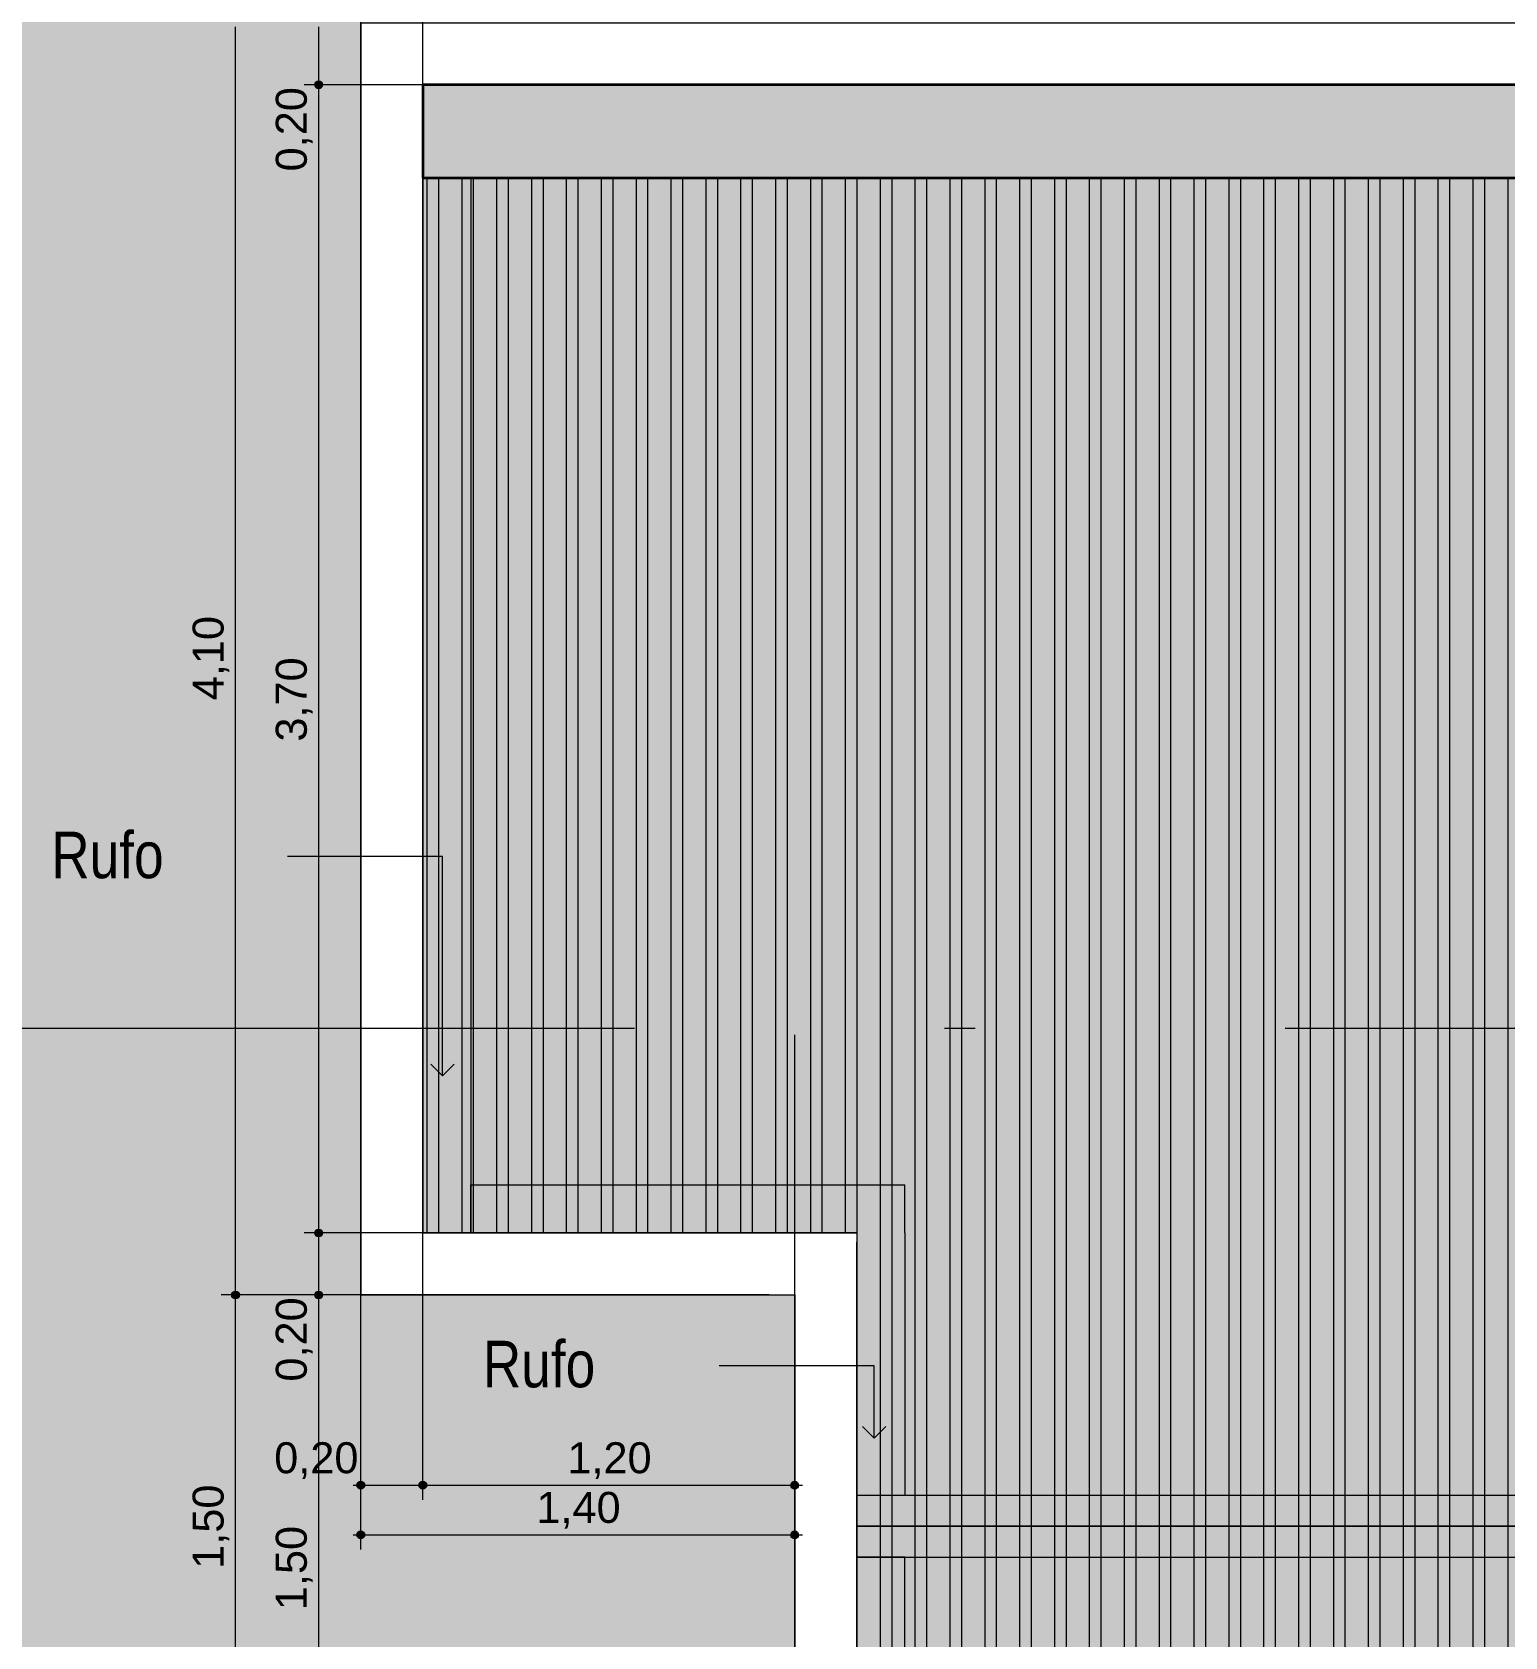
# Model space of a CAD drawing. Header units: metres. Extents: x -77 to -16.6, y -68.5 to -27.7.
# Drawn here: x -67.57 to -62.82, y -37.81 to -32.63 of the extents above; entities that cross this region are included whole.
import ezdxf

# ---------------------------------------------------------------- set-up
doc = ezdxf.new("R2010")
doc.units = ezdxf.units.M
doc.header["$MEASUREMENT"] = 0
doc.linetypes.add('Dot & Dashed', pattern=[0.012, 0.01, -0.001, 0, -0.001])
doc.linetypes.add('Wipeout_Contour', pattern=[1, 0, -1])
for name, color, linetype, lineweight in [('01_PLANTA COBERTURA_5_COBERTURA-LINHAS.EXEC_Caneta_No__241', 7, 'Continuous', 13), ('01_PLANTA COBERTURA_5_ESTRUTURA-COB.EST_Caneta_No__1', 7, 'Continuous', 35), ('01_PLANTA COBERTURA_5_ESTRUTURA-COB.EST_Caneta_No__241', 7, 'Continuous', 13), ('01_PLANTA COBERTURA_5_LAJES.EST_Caneta_No__241', 7, 'Continuous', 13), ('01_PLANTA COBERTURA_5_LAJES.EST_Caneta_No__99', 7, 'Continuous', 20), ('01_PLANTA COBERTURA_5_PAREDE CONSTRUIR_Caneta_No__241', 7, 'Continuous', 13)]:
    doc.layers.add(name, color=color, linetype=linetype, lineweight=lineweight)
for name, color, linetype, lineweight, true_color in [('01_PLANTA COBERTURA_5_COTAS IMPLANTAÇÃO.EXEC_Caneta_No__25', 7, 'Continuous', 13, 0x982312), ('01_PLANTA COBERTURA_5_ESTRUTURA-COB.EST_Caneta_No__13', 7, 'Continuous', 0, 0xaaaaaa), ('01_PLANTA COBERTURA_5_ESTRUTURA-COB.EST_Caneta_No__19', 7, 'Continuous', 0, 0xe9e9e9), ('01_PLANTA COBERTURA_5_ESTRUTURA-COB.EST_Caneta_No__9', 7, 'Continuous', 5, 0x020202), ('01_PLANTA COBERTURA_5_LAJES.EST_Caneta_No__18', 7, 'Continuous', 0, 0xdfdfdf), ('01_PLANTA COBERTURA_5_LAJES.EST_Caneta_No__19', 7, 'Continuous', 0, 0xe9e9e9)]:
    doc.layers.add(name, color=color, linetype=linetype, lineweight=lineweight, true_color=true_color)
doc.layers.add('01_PLANTA COBERTURA_5_ESTRUTURA-COB.EST', color=7, linetype='Continuous')
doc.layers.add('01_PLANTA COBERTURA_5_PAREDE CONSTRUIR', color=7, linetype='Continuous')
doc.styles.add('GENERATED_STYLE_1', font='arial.ttf')
doc.styles.add('GENERATED_STYLE_2', font='ARIALN.TTF')
pattern_1 = [(90, (0, 0), (-0.1125, 0), []), (90, (-0.0375, 2e-18), (-0.1125, 0), [])]

msp = doc.modelspace()

# ---------------------------------------------------------------- hatches: boundary and pattern name
at = {"layer": '01_PLANTA COBERTURA_5_COTAS IMPLANTAÇÃO.EXEC_Caneta_No__25', "linetype": 'Continuous', "lineweight": 13, "true_color": 0x982312}
for points in [[(-66.6623, -32.7997), (-66.6613, -32.8045), (-66.6586, -32.8085), (-66.6546, -32.8112), (-66.6498, -32.8122), (-66.645, -32.8112), (-66.641, -32.8085), (-66.6383, -32.8045), (-66.6373, -32.7997), (-66.6383, -32.7949), (-66.641, -32.7909), (-66.645, -32.7881), (-66.6498, -32.7872), (-66.6546, -32.7881), (-66.6586, -32.7909), (-66.6613, -32.7949)], [(-66.6623, -36.5038), (-66.6613, -36.5085), (-66.6586, -36.5126), (-66.6546, -36.5153), (-66.6498, -36.5163), (-66.645, -36.5153), (-66.641, -36.5126), (-66.6383, -36.5085), (-66.6373, -36.5038), (-66.6383, -36.499), (-66.641, -36.4949), (-66.645, -36.4922), (-66.6498, -36.4913), (-66.6546, -36.4922), (-66.6586, -36.4949), (-66.6613, -36.499)], [(-66.9307, -36.7038), (-66.9297, -36.7085), (-66.927, -36.7126), (-66.9229, -36.7153), (-66.9182, -36.7163), (-66.9134, -36.7153), (-66.9093, -36.7126), (-66.9066, -36.7085), (-66.9057, -36.7038), (-66.9066, -36.699), (-66.9093, -36.6949), (-66.9134, -36.6922), (-66.9182, -36.6913), (-66.9229, -36.6922), (-66.927, -36.6949), (-66.9297, -36.699)], [(-66.6623, -36.7038), (-66.6613, -36.7085), (-66.6586, -36.7126), (-66.6546, -36.7153), (-66.6498, -36.7163), (-66.645, -36.7153), (-66.641, -36.7126), (-66.6383, -36.7085), (-66.6373, -36.7038), (-66.6383, -36.699), (-66.641, -36.6949), (-66.645, -36.6922), (-66.6498, -36.6913), (-66.6546, -36.6922), (-66.6586, -36.6949), (-66.6613, -36.699)], [(-66.5265, -37.3175), (-66.5256, -37.3222), (-66.5229, -37.3263), (-66.5188, -37.329), (-66.514, -37.33), (-66.5093, -37.329), (-66.5052, -37.3263), (-66.5025, -37.3222), (-66.5015, -37.3175), (-66.5025, -37.3127), (-66.5052, -37.3086), (-66.5093, -37.3059), (-66.514, -37.305), (-66.5188, -37.3059), (-66.5229, -37.3086), (-66.5256, -37.3127)], [(-66.3265, -37.3175), (-66.3256, -37.3222), (-66.3229, -37.3263), (-66.3188, -37.329), (-66.314, -37.33), (-66.3093, -37.329), (-66.3052, -37.3263), (-66.3025, -37.3222), (-66.3015, -37.3175), (-66.3025, -37.3127), (-66.3052, -37.3086), (-66.3093, -37.3059), (-66.314, -37.305), (-66.3188, -37.3059), (-66.3229, -37.3086), (-66.3256, -37.3127)], [(-66.5265, -37.4777), (-66.5256, -37.4825), (-66.5229, -37.4866), (-66.5188, -37.4893), (-66.514, -37.4902), (-66.5093, -37.4893), (-66.5052, -37.4866), (-66.5025, -37.4825), (-66.5015, -37.4777), (-66.5025, -37.4729), (-66.5052, -37.4689), (-66.5093, -37.4662), (-66.514, -37.4652), (-66.5188, -37.4662), (-66.5229, -37.4689), (-66.5256, -37.4729)]]:
    msp.add_hatch(color=24, dxfattribs=at).paths.add_polyline_path(points)
at = {"layer": '01_PLANTA COBERTURA_5_LAJES.EST_Caneta_No__18', "linetype": 'Continuous', "lineweight": 0, "true_color": 0xdfdfdf}
h = msp.add_hatch(dxfattribs=at)
h.set_pattern_fill('Piso_Externo__0005', color=254, style=0, pattern_type=2)
h.set_pattern_definition([(45, (0, 0.6), (-0.1909188, 0.1909188), [0, -0.18, 0, -0.27]), (110, (0.6, 0.6), (0.253717, 0.09234544), [0, -0.132, 0, -0.228])])
h.paths.add_polyline_path([(-76.514, -65.1016), (-73.814, -65.1016, -0.414214), (-75.814, -67.1016), (-66.814, -67.1016, -0.414214), (-68.814, -65.1016), (-68.814, -62.301), (-68.814, -45.4002, -0.414214), (-66.514, -43.1002), (-65.914, -43.1002), (-65.914, -42.3002), (-66.514, -42.3002), (-66.514, -38.2041), (-65.114, -38.2041), (-65.114, -36.7038), (-66.514, -36.7038), (-66.514, -32.5997), (-65.114, -32.5997), (-56.714, -32.5997), (-53.814, -32.5997), (-44.014, -32.5997), (-44.014, -42.3002), (-53.814, -42.3002), (-53.814, -47.1002), (-44.014, -47.1002), (-44.014, -50.8516), (-45.6136, -50.8516), (-45.6136, -52.3506), (-44.014, -52.3506), (-44.014, -60.3006), (-48.9163, -60.3006), (-48.9163, -61.1006), (-44.3609, -61.1006), (-44.3609, -67.1016), (-44.014, -67.1016), (-41.514, -67.1016), (-41.514, -28.1016), (-41.714, -28.1016), (-41.714, -60.3006), (-43.014, -60.3006), (-43.014, -30.0016), (-66.514, -30.0016), (-66.514, -28.1016), (-76.514, -28.1016)])
h.paths.add_polyline_path([(-73.814, -45.1016), (-76.314, -45.1016), (-76.314, -43.0892), (-75.7984, -43.0908, -0.414214), (-73.8139, -45.0876)], flags=0)
h.paths.add_polyline_path([(-73.814, -45.5846, -0.009328), (-73.814, -45.6604)], flags=0)
h.paths.add_polyline_path([(-52.814, -46.3002), (-52.814, -43.1002), (-44.014, -43.1002), (-44.014, -46.3002)], flags=0)
h.paths.add_polyline_path([(-67.714, -34.1), (-76.314, -34.1), (-76.314, -32.5997), (-67.714, -32.5997)], flags=0)
at = {"layer": '01_PLANTA COBERTURA_5_LAJES.EST_Caneta_No__19', "linetype": 'Continuous', "lineweight": 0, "true_color": 0xefefef}
msp.add_hatch(color=7, dxfattribs=at).paths.add_polyline_path([(-64.914, -47.3002), (-66.314, -47.3002), (-66.314, -60.1006), (-56.514, -60.1006), (-44.214, -60.1006), (-44.214, -56.8006), (-44.214, -52.5516), (-45.8136, -52.5516), (-45.8136, -50.6516), (-44.214, -50.6516), (-44.214, -47.3002), (-45.8136, -47.3002), (-54.014, -47.3002), (-54.014, -42.1002), (-44.214, -42.1002), (-44.214, -32.7997), (-54.014, -32.7997), (-56.514, -32.7997), (-56.714, -32.7997), (-64.914, -32.7997), (-66.314, -32.7997), (-66.314, -36.5038), (-64.914, -36.5038), (-64.914, -38.4037), (-66.314, -38.4037), (-66.314, -42.1002), (-64.914, -42.1002)])

# ---------------------------------------------------------------- linework, layer by layer
at = {"layer": '01_PLANTA COBERTURA_5_COBERTURA-LINHAS.EXEC_Caneta_No__241', "color": 7, "linetype": 'Continuous', "lineweight": 13, "ltscale": 1000}
for p, q in [((-66.2506, -35.9968), (-66.2506, -35.2897)), ((-66.2506, -35.9968), (-66.2881, -35.9593)), ((-66.2506, -35.9968), (-66.2131, -35.9593)), ((-64.8579, -37.1658), (-64.8579, -36.932)), ((-64.8579, -37.1658), (-64.8204, -37.1283))]:
    msp.add_line(p, q, dxfattribs=at)
at = {"layer": '01_PLANTA COBERTURA_5_COTAS IMPLANTAÇÃO.EXEC_Caneta_No__25', "color": 24, "linetype": 'Continuous', "lineweight": 13, "ltscale": 1000, "true_color": 0x982312}
for p, q in [((-66.9182, -36.6913), (-66.9182, -32.6122)), ((-66.6498, -32.7872), (-66.6498, -32.6122)), ((-66.6623, -32.7997), (-66.6967, -32.7997)), ((-66.6498, -36.4913), (-66.6498, -32.8122)), ((-66.6623, -36.5038), (-66.6967, -36.5038)), ((-66.6498, -36.6913), (-66.6498, -36.5163)), ((-66.9307, -36.7038), (-66.965, -36.7038)), ((-66.6623, -36.7038), (-66.6967, -36.7038)), ((-66.9182, -38.1912), (-66.9182, -36.7163)), ((-66.6498, -38.1912), (-66.6498, -36.7163)), ((-66.539, -37.3175), (-66.5265, -37.3175)), ((-66.5015, -37.3175), (-66.3265, -37.3175)), ((-66.514, -37.3643), (-66.514, -37.33)), ((-66.314, -37.3643), (-66.314, -37.33)), ((-66.539, -37.4777), (-66.5265, -37.4777)), ((-66.514, -37.5246), (-66.514, -37.4902))]:
    msp.add_line(p, q, dxfattribs=at)
for centre in [(-66.6498, -32.7997), (-66.6498, -36.5038), (-66.9182, -36.7038), (-66.6498, -36.7038), (-66.514, -37.3175), (-66.314, -37.3175), (-66.514, -37.4777)]:
    msp.add_circle(centre, 0.0125, dxfattribs=at)
at = {"layer": '01_PLANTA COBERTURA_5_ESTRUTURA-COB.EST_Caneta_No__241', "color": 7, "linetype": 'Continuous', "lineweight": 13, "ltscale": 1000}
for p, q in [((-66.159, -36.3488), (-64.759, -36.3488)), ((-64.759, -36.5038), (-64.759, -36.3488)), ((-64.759, -36.5038), (-64.759, -37.3499)), ((-64.759, -38.4037), (-64.759, -37.5499))]:
    msp.add_line(p, q, dxfattribs=at)
at = {"layer": '01_PLANTA COBERTURA_5_LAJES.EST_Caneta_No__241', "color": 7, "linetype": 'Continuous', "lineweight": 13, "ltscale": 1000, "flags": 128}
for points in [[(-65.914, -43.1002), (-65.914, -42.3002), (-66.514, -42.3002), (-66.514, -38.2041), (-65.114, -38.2041), (-65.114, -36.7038), (-66.514, -36.7038), (-66.514, -32.5997), (-65.114, -32.5997), (-56.714, -32.5997), (-53.814, -32.5997), (-44.014, -32.5997), (-44.014, -42.3002), (-53.814, -42.3002), (-53.814, -47.1002)], [(-54.014, -47.3002), (-54.014, -42.1002), (-44.214, -42.1002), (-44.214, -32.7997), (-54.014, -32.7997), (-56.514, -32.7997), (-56.714, -32.7997), (-64.914, -32.7997), (-66.314, -32.7997), (-66.314, -36.5038), (-64.914, -36.5038), (-64.914, -38.4037), (-66.314, -38.4037), (-66.314, -42.1002), (-64.914, -42.1002), (-64.914, -47.3002)]]:
    msp.add_lwpolyline(points, dxfattribs=at)

# ---------------------------------------------------------------- texts
at = {"layer": '01_PLANTA COBERTURA_5_COBERTURA-LINHAS.EXEC_Caneta_No__241', "color": 7, "linetype": 'Continuous', "lineweight": 13, "char_height": 0.15, "attachment_point": 3, "style": 'GENERATED_STYLE_2'}
for insert in [(-66.7556, -35.2092), (-65.3629, -36.8516)]:
    msp.add_mtext('\\A1;{\\pqr;\\pt0,241;\\fArial Narrow|b0|i0|c0|p0;\\W1.000000;Rufo \\fArial Narrow|b0|i0|c0|p0;\\W1.000000;\\A1{\\H.66x;\\S^  ;}\\fArial Narrow|b0|i0|c0|p0;\\W1.000000;\\fArial Narrow|b0|i0|c0|p0;\\W1.000000;\\A1{\\H.66x;\\S^  ;}\\fArial Narrow|b0|i0|c0|p0;\\W1.000000;\\fArial Narrow|b0|i0|c0|p0;\\W1.000000;\\fArial Narrow|b0|i0|c0|p0;\\W1.000000;\\fArial Narrow|b0|i0|c0|p0;\\W1.000000;\\fArial Narrow|b0|i0|c0|p0;\\W1.000000;\\fArial Narrow|b0|i0|c0|p0;\\W1.000000;\\fArial Narrow|b0|i0|c0|p0;\\W1.000000;\\A1{\\H.66x;\\S^  ;}\\fArial Narrow|b0|i0|c0|p0;\\W1.000000;\\fArial Narrow|b0|i0|c0|p0;\\W1.000000;\\A1{\\H.66x;\\S^  ;}\\fArial Narrow|b0|i0|c0|p0;\\W1.000000;\\fArial Narrow|b0|i0|c0|p0;\\W1.000000;\\fArial Narrow|b0|i0|c0|p0;\\W1.000000;\\fArial Narrow|b0|i0|c0|p0;\\W1.000000;\\fArial Narrow|b0|i0|c0|p0;\\W1.000000;\\fArial Narrow|b0|i0|c0|p0;\\W1.000000;\\fArial Narrow|b0|i0|c0|p0;\\W1.000000;\\A1{\\H.66x;\\S^  ;}\\fArial Narrow|b0|i0|c0|p0;\\W1.000000;\\fArial Narrow|b0|i0|c0|p0;\\W1.000000;\\A1{\\H.66x;\\S^  ;}\\fArial Narrow|b0|i0|c0|p0;\\W1.000000;\\fArial Narrow|b0|i0|c0|p0;\\W1.000000;\\fArial Narrow|b0|i0|c0|p0;\\W1.000000;\\fArial Narrow|b0|i0|c0|p0;\\W1.000000;\\fArial Narrow|b0|i0|c0|p0;\\W1.000000;\\fArial Narrow|b0|i0|c0|p0;\\W1.000000;\\fArial Narrow|b0|i0|c0|p0;\\W1.000000;\\A1{\\H.66x;\\S^  ;}\\fArial Narrow|b0|i0|c0|p0;\\W1.000000;\\fArial Narrow|b0|i0|c0|p0;\\W1.000000;\\A1{\\H.66x;\\S^  ;}\\fArial Narrow|b0|i0|c0|p0;\\W1.000000;\\fArial Narrow|b0|i0|c0|p0;\\W1.000000;\\fArial Narrow|b0|i0|c0|p0;\\W1.000000;\\fArial Narrow|b0|i0|c0|p0;\\W1.000000;\\fArial Narrow|b0|i0|c0|p0;\\W1.000000;\\fArial Narrow|b0|i0|c0|p0;\\W1.000000;\\fArial Narrow|b0|i0|c0|p0;\\W1.000000;\\A1{\\H.66x;\\S^  ;}\\fArial Narrow|b0|i0|c0|p0;\\W1.000000;\\fArial Narrow|b0|i0|c0|p0;\\W1.000000;\\A1{\\H.66x;\\S^  ;}\\fArial Narrow|b0|i0|c0|p0;\\W1.000000;\\fArial Narrow|b0|i0|c0|p0;\\W1.000000;\\fArial Narrow|b0|i0|c0|p0;\\W1.000000;\\fArial Narrow|b0|i0|c0|p0;\\W1.000000;\\fArial Narrow|b0|i0|c0|p0;\\W1.000000;\\fArial Narrow|b0|i0|c0|p0;\\W1.000000;\\fArial Narrow|b0|i0|c0|p0;\\W1.000000;\\A1{\\H.66x;\\S^  ;}\\fArial Narrow|b0|i0|c0|p0;\\W1.000000;}', dxfattribs=dict(at, insert=insert))
at = {"layer": '01_PLANTA COBERTURA_5_COTAS IMPLANTAÇÃO.EXEC_Caneta_No__25', "color": 24, "linetype": 'Continuous', "lineweight": 13, "true_color": 0x982312, "char_height": 0.1, "width": 0.26692, "attachment_point": 7, "rotation": 90, "style": 'GENERATED_STYLE_1'}
for s, insert in [('\\A1;{\\pql;\\fArial|b0|i0|c0|p0;\\W1.000000;0,20}', (-66.6698, -33.0791)), ('\\A1;{\\pql;\\fArial|b0|i0|c0|p0;\\W1.000000;4,10}', (-66.9382, -34.7852)), ('\\A1;{\\pql;\\fArial|b0|i0|c0|p0;\\W1.000000;3,70}', (-66.6698, -34.9186)), ('\\A1;{\\pql;\\fArial|b0|i0|c0|p0;\\W1.000000;0,20}', (-66.6698, -36.9832)), ('\\A1;{\\pql;\\fArial|b0|i0|c0|p0;\\W1.000000;1,50}', (-66.9382, -37.5872)), ('\\A1;{\\pql;\\fArial|b0|i0|c0|p0;\\W1.000000;1,50}', (-66.6698, -37.7206))]:
    msp.add_mtext(s, dxfattribs=dict(at, insert=insert))
at = {"layer": '01_PLANTA COBERTURA_5_COTAS IMPLANTAÇÃO.EXEC_Caneta_No__25', "color": 24, "linetype": 'Continuous', "lineweight": 13, "true_color": 0x982312, "char_height": 0.1, "width": 0.26692, "attachment_point": 7, "style": 'GENERATED_STYLE_1'}
for s, insert in [('\\A1;{\\pql;\\fArial|b0|i0|c0|p0;\\W1.000000;0,20}', (-66.7935, -37.2975)), ('\\A1;{\\pql;\\fArial|b0|i0|c0|p0;\\W1.000000;1,20}', (-65.8475, -37.2975)), ('\\A1;{\\pql;\\fArial|b0|i0|c0|p0;\\W1.000000;1,40}', (-65.9475, -37.4577))]:
    msp.add_mtext(s, dxfattribs=dict(at, insert=insert))

# ---------------------------------------------------------------- next in the draw order: wipeouts: each hides what was drawn before it
at = {"color": 254, "linetype": 'Wipeout_Contour', "lineweight": 0, "ltscale": 222.17719}
msp.add_wipeout([(-66.314, -32.7697), (-66.344, -32.7697), (-66.314, -32.7997)], dxfattribs=at).dxf.layer = '01_PLANTA COBERTURA_5_PAREDE CONSTRUIR'
at = {"color": 254, "linetype": 'Wipeout_Contour', "lineweight": 0, "ltscale": 227.832282}
msp.add_wipeout([(-66.314, -36.5038), (-66.344, -36.5338), (-66.314, -36.5338)], dxfattribs=at).dxf.layer = '01_PLANTA COBERTURA_5_PAREDE CONSTRUIR'
at = {"color": 254, "linetype": 'Wipeout_Contour', "lineweight": 0, "ltscale": 224.164297}
msp.add_wipeout([(-64.944, -36.5338), (-64.914, -36.5338), (-64.914, -36.5038)], dxfattribs=at).dxf.layer = '01_PLANTA COBERTURA_5_PAREDE CONSTRUIR'
at = {"color": 254, "linetype": 'Wipeout_Contour', "lineweight": 0, "ltscale": 228.525281}
msp.add_wipeout([(-66.484, -36.6738), (-66.514, -36.7038), (-66.484, -36.7038)], dxfattribs=at).dxf.layer = '01_PLANTA COBERTURA_5_PAREDE CONSTRUIR'
at = {"color": 254, "linetype": 'Wipeout_Contour', "lineweight": 0, "ltscale": 224.859074}
msp.add_wipeout([(-65.114, -36.7038), (-65.084, -36.7038), (-65.084, -36.6738)], dxfattribs=at).dxf.layer = '01_PLANTA COBERTURA_5_PAREDE CONSTRUIR'

# ---------------------------------------------------------------- next in the draw order: wipeouts: each hides what was drawn before it
at = {"color": 254, "linetype": 'Wipeout_Contour', "lineweight": 0, "ltscale": 222.219776}
msp.add_wipeout([(-66.344, -32.6297), (-66.484, -32.6297), (-66.344, -32.7697)], dxfattribs=at).dxf.layer = '01_PLANTA COBERTURA_5_PAREDE CONSTRUIR'
at = {"color": 254, "linetype": 'Wipeout_Contour', "lineweight": 0, "ltscale": 228.156402}
msp.add_wipeout([(-66.344, -36.5338), (-66.484, -36.6738), (-66.344, -36.6738)], dxfattribs=at).dxf.layer = '01_PLANTA COBERTURA_5_PAREDE CONSTRUIR'
at = {"color": 254, "linetype": 'Wipeout_Contour', "lineweight": 0, "ltscale": 224.489971}
msp.add_wipeout([(-65.084, -36.6738), (-64.944, -36.6738), (-64.944, -36.5338)], dxfattribs=at).dxf.layer = '01_PLANTA COBERTURA_5_PAREDE CONSTRUIR'

# ---------------------------------------------------------------- next in the draw order: wipeouts: each hides what was drawn before it
at = {"color": 254, "linetype": 'Wipeout_Contour', "lineweight": 0, "ltscale": 226.485788}
msp.add_wipeout([(-66.314, -36.5038), (-66.344, -36.5038), (-66.344, -36.5338)], dxfattribs=at).dxf.layer = '01_PLANTA COBERTURA_5_PAREDE CONSTRUIR'
at = {"color": 254, "linetype": 'Wipeout_Contour', "lineweight": 0, "ltscale": 222.81392}
msp.add_wipeout([(-64.944, -36.5338), (-64.914, -36.5038), (-64.944, -36.5038)], dxfattribs=at).dxf.layer = '01_PLANTA COBERTURA_5_PAREDE CONSTRUIR'
at = {"color": 254, "linetype": 'Wipeout_Contour', "lineweight": 0, "ltscale": 227.178405}
msp.add_wipeout([(-66.484, -36.6738), (-66.514, -36.6738), (-66.514, -36.7038)], dxfattribs=at).dxf.layer = '01_PLANTA COBERTURA_5_PAREDE CONSTRUIR'
at = {"color": 254, "linetype": 'Wipeout_Contour', "lineweight": 0, "ltscale": 223.508332}
msp.add_wipeout([(-65.114, -36.7038), (-65.084, -36.6738), (-65.114, -36.6738)], dxfattribs=at).dxf.layer = '01_PLANTA COBERTURA_5_PAREDE CONSTRUIR'

# ---------------------------------------------------------------- next in the draw order: linework, layer by layer
at = {"layer": '01_PLANTA COBERTURA_5_PAREDE CONSTRUIR_Caneta_No__241', "color": 7, "linetype": 'Continuous', "lineweight": 13, "ltscale": 1000, "flags": 128}
for points in [[(-64.914, -36.5038), (-64.914, -36.5338)], [(-66.514, -36.7038), (-66.484, -36.7038)]]:
    msp.add_lwpolyline(points, dxfattribs=at)

# ---------------------------------------------------------------- next in the draw order: wipeouts: each hides what was drawn before it
at = {"color": 254, "linetype": 'Wipeout_Contour', "lineweight": 0, "ltscale": 300.013208}
msp.add_wipeout([(-66.514, -36.6738), (-66.484, -36.6738), (-66.484, -32.6297), (-66.514, -32.6297)], dxfattribs=at).dxf.layer = '01_PLANTA COBERTURA_5_PAREDE CONSTRUIR'
at = {"color": 254, "linetype": 'Wipeout_Contour', "lineweight": 0, "ltscale": 299.398381}
msp.add_wipeout([(-66.344, -32.7997), (-66.344, -36.5038), (-66.314, -36.5038), (-66.314, -32.7997)], dxfattribs=at).dxf.layer = '01_PLANTA COBERTURA_5_PAREDE CONSTRUIR'

# ---------------------------------------------------------------- next in the draw order: linework, layer by layer
at = {"layer": '01_PLANTA COBERTURA_5_COTAS IMPLANTAÇÃO.EXEC_Caneta_No__25', "color": 24, "linetype": 'Continuous', "lineweight": 13, "ltscale": 1000, "true_color": 0x982312}
for p, q in [((-66.514, -33.7342), (-66.514, -32.2937)), ((-66.514, -33.9088), (-66.514, -32.4683)), ((-66.514, -37.305), (-66.514, -35.8644)), ((-66.514, -37.4652), (-66.514, -36.0247))]:
    msp.add_line(p, q, dxfattribs=at)
at = {"layer": '01_PLANTA COBERTURA_5_ESTRUTURA-COB.EST_Caneta_No__241', "color": 7, "linetype": 'Continuous', "lineweight": 13, "ltscale": 1000}
msp.add_line((-66.314, -33.0997), (-66.159, -33.0997), dxfattribs=at)
at = {"layer": '01_PLANTA COBERTURA_5_PAREDE CONSTRUIR_Caneta_No__241', "color": 7, "linetype": 'Continuous', "lineweight": 13, "ltscale": 1000, "flags": 128}
msp.add_lwpolyline([(-66.514, -32.5997), (-66.514, -36.7038)], dxfattribs=at)

# ---------------------------------------------------------------- next in the draw order: wipeouts: each hides what was drawn before it
at = {"color": 254, "linetype": 'Wipeout_Contour', "lineweight": 0, "ltscale": 221.764024}
msp.add_wipeout([(-66.344, -32.7997), (-66.314, -32.7997), (-66.344, -32.7697)], dxfattribs=at).dxf.layer = '01_PLANTA COBERTURA_5_PAREDE CONSTRUIR'
at = {"color": 254, "linetype": 'Wipeout_Contour', "lineweight": 0, "ltscale": 226.852951}
msp.add_wipeout([(-66.344, -36.5338), (-66.484, -36.5338), (-66.484, -36.6738)], dxfattribs=at).dxf.layer = '01_PLANTA COBERTURA_5_PAREDE CONSTRUIR'

# ---------------------------------------------------------------- next in the draw order: linework, layer by layer
at = {"layer": '01_PLANTA COBERTURA_5_PAREDE CONSTRUIR_Caneta_No__241', "color": 7, "linetype": 'Continuous', "lineweight": 13, "ltscale": 1000, "flags": 128}
msp.add_lwpolyline([(-66.314, -36.5038), (-66.314, -32.7997)], dxfattribs=at)

# ---------------------------------------------------------------- next in the draw order: wipeouts: each hides what was drawn before it
at = {"color": 254, "linetype": 'Wipeout_Contour', "lineweight": 0, "ltscale": 299.701222}
msp.add_wipeout([(-66.484, -36.5338), (-66.344, -36.5338), (-66.344, -32.7697), (-66.484, -32.7697)], dxfattribs=at).dxf.layer = '01_PLANTA COBERTURA_5_PAREDE CONSTRUIR'
at = {"color": 254, "linetype": 'Wipeout_Contour', "lineweight": 0, "ltscale": 301.347409}
msp.add_wipeout([(-66.484, -36.7038), (-65.114, -36.7038), (-65.114, -36.6738), (-66.484, -36.6738)], dxfattribs=at).dxf.layer = '01_PLANTA COBERTURA_5_PAREDE CONSTRUIR'

# ---------------------------------------------------------------- next in the draw order: linework, layer by layer
at = {"layer": '01_PLANTA COBERTURA_5_COBERTURA-LINHAS.EXEC_Caneta_No__241', "color": 7, "linetype": 'Continuous', "lineweight": 13, "ltscale": 1000}
msp.add_line((-66.2506, -35.2897), (-66.7506, -35.2897), dxfattribs=at)
at = {"layer": '01_PLANTA COBERTURA_5_COTAS IMPLANTAÇÃO.EXEC_Caneta_No__25', "color": 24, "linetype": 'Continuous', "lineweight": 13, "ltscale": 1000, "true_color": 0x982312}
for p, q in [((-65.4652, -36.7038), (-66.9057, -36.7038)), ((-65.1968, -36.7038), (-66.6373, -36.7038))]:
    msp.add_line(p, q, dxfattribs=at)
at = {"layer": '01_PLANTA COBERTURA_5_LAJES.EST_Caneta_No__99', "color": 7, "linetype": 'Dot & Dashed', "lineweight": 20, "ltscale": 1000}
msp.add_line((-41.4312, -35.8446), (-76.7059, -35.8446), dxfattribs=at)
at = {"layer": '01_PLANTA COBERTURA_5_PAREDE CONSTRUIR_Caneta_No__241', "color": 7, "linetype": 'Continuous', "lineweight": 13, "ltscale": 1000, "flags": 128}
msp.add_lwpolyline([(-66.484, -36.7038), (-65.114, -36.7038)], dxfattribs=at)

# ---------------------------------------------------------------- next in the draw order: wipeouts: each hides what was drawn before it
at = {"color": 254, "linetype": 'Wipeout_Contour', "lineweight": 0, "ltscale": 221.951794}
msp.add_wipeout([(-66.484, -32.7697), (-66.344, -32.7697), (-66.484, -32.6297)], dxfattribs=at).dxf.layer = '01_PLANTA COBERTURA_5_PAREDE CONSTRUIR'
at = {"color": 254, "linetype": 'Wipeout_Contour', "lineweight": 0, "ltscale": 257.892177}
msp.add_wipeout([(-66.314, -32.7997), (-44.214, -32.7997), (-44.214, -32.7697), (-66.314, -32.7697)], dxfattribs=at).dxf.layer = '01_PLANTA COBERTURA_5_PAREDE CONSTRUIR'
at = {"color": 254, "linetype": 'Wipeout_Contour', "lineweight": 0, "ltscale": 300.422455}
msp.add_wipeout([(-66.314, -36.5338), (-64.944, -36.5338), (-64.944, -36.5038), (-66.314, -36.5038)], dxfattribs=at).dxf.layer = '01_PLANTA COBERTURA_5_PAREDE CONSTRUIR'

# ---------------------------------------------------------------- next in the draw order: hatches: boundary and pattern name
at = {"layer": '01_PLANTA COBERTURA_5_ESTRUTURA-COB.EST', "linetype": 'Continuous', "lineweight": 0, "true_color": 0xffffff}
for points in [[(-66.314, -36.5038), (-66.159, -36.5038), (-66.159, -33.0997), (-66.314, -33.0997)], [(-66.159, -36.3488), (-66.159, -36.5038), (-64.759, -36.5038), (-64.759, -36.3488)]]:
    msp.add_hatch(color=7, dxfattribs=at).paths.add_polyline_path(points)

# ---------------------------------------------------------------- next in the draw order: linework, layer by layer
at = {"layer": '01_PLANTA COBERTURA_5_COTAS IMPLANTAÇÃO.EXEC_Caneta_No__25', "color": 24, "linetype": 'Continuous', "lineweight": 13, "ltscale": 1000, "true_color": 0x982312}
for p, q in [((-65.1968, -32.7997), (-66.6373, -32.7997)), ((-65.1968, -36.5038), (-66.6373, -36.5038))]:
    msp.add_line(p, q, dxfattribs=at)
at = {"layer": '01_PLANTA COBERTURA_5_ESTRUTURA-COB.EST_Caneta_No__1', "color": 7, "linetype": 'Continuous', "lineweight": 35, "ltscale": 1000, "flags": 128}
msp.add_lwpolyline([(-66.314, -33.0997), (-44.214, -33.0997), (-44.214, -32.7997), (-66.314, -32.7997)], close=True, dxfattribs=at)
at = {"layer": '01_PLANTA COBERTURA_5_ESTRUTURA-COB.EST_Caneta_No__241', "color": 7, "linetype": 'Continuous', "lineweight": 13, "ltscale": 1000}
for p, q in [((-66.314, -33.0997), (-66.314, -36.5038)), ((-66.159, -33.0997), (-66.159, -36.5038)), ((-66.159, -36.5038), (-66.159, -36.3488)), ((-66.314, -36.5038), (-66.159, -36.5038)), ((-66.159, -36.5038), (-64.914, -36.5038))]:
    msp.add_line(p, q, dxfattribs=at)
at = {"layer": '01_PLANTA COBERTURA_5_PAREDE CONSTRUIR_Caneta_No__241', "color": 7, "linetype": 'Continuous', "lineweight": 13, "ltscale": 1000, "flags": 128}
for points in [[(-66.314, -32.7997), (-44.214, -32.7997)], [(-64.914, -36.5038), (-66.314, -36.5038)]]:
    msp.add_lwpolyline(points, dxfattribs=at)

# ---------------------------------------------------------------- next in the draw order: wipeouts: each hides what was drawn before it
at = {"color": 254, "linetype": 'Wipeout_Contour', "lineweight": 0, "ltscale": 257.720314}
msp.add_wipeout([(-66.344, -32.7697), (-44.184, -32.7697), (-44.184, -32.6297), (-66.344, -32.6297)], dxfattribs=at).dxf.layer = '01_PLANTA COBERTURA_5_PAREDE CONSTRUIR'
at = {"color": 254, "linetype": 'Wipeout_Contour', "lineweight": 0, "ltscale": 223.18129}
msp.add_wipeout([(-65.084, -36.6738), (-64.944, -36.5338), (-65.084, -36.5338)], dxfattribs=at).dxf.layer = '01_PLANTA COBERTURA_5_PAREDE CONSTRUIR'
at = {"color": 254, "linetype": 'Wipeout_Contour', "lineweight": 0, "ltscale": 300.426567}
msp.add_wipeout([(-65.084, -38.2037), (-65.084, -36.7038), (-65.114, -36.7038), (-65.114, -38.2037)], dxfattribs=at).dxf.layer = '01_PLANTA COBERTURA_5_PAREDE CONSTRUIR'

# ---------------------------------------------------------------- next in the draw order: linework, layer by layer
at = {"layer": '01_PLANTA COBERTURA_5_COTAS IMPLANTAÇÃO.EXEC_Caneta_No__25', "color": 24, "linetype": 'Continuous', "lineweight": 13, "ltscale": 1000, "true_color": 0x982312}
for p, q in [((-66.314, -33.9088), (-66.314, -32.4683)), ((-66.3015, -37.3175), (-65.1265, -37.3175)), ((-65.114, -37.3643), (-65.114, -37.33)), ((-66.5015, -37.4777), (-65.1265, -37.4777)), ((-65.114, -37.5246), (-65.114, -37.4902))]:
    msp.add_line(p, q, dxfattribs=at)
at = {"layer": '01_PLANTA COBERTURA_5_PAREDE CONSTRUIR_Caneta_No__241', "color": 7, "linetype": 'Continuous', "lineweight": 13, "ltscale": 1000, "flags": 128}
msp.add_lwpolyline([(-65.114, -36.7038), (-65.114, -38.2037)], dxfattribs=at)

# ---------------------------------------------------------------- next in the draw order: wipeouts: each hides what was drawn before it
at = {"color": 254, "linetype": 'Wipeout_Contour', "lineweight": 0, "ltscale": 300.884542}
msp.add_wipeout([(-66.344, -36.6738), (-65.084, -36.6738), (-65.084, -36.5338), (-66.344, -36.5338)], dxfattribs=at).dxf.layer = '01_PLANTA COBERTURA_5_PAREDE CONSTRUIR'
at = {"color": 254, "linetype": 'Wipeout_Contour', "lineweight": 0, "ltscale": 299.841061}
msp.add_wipeout([(-64.914, -36.5338), (-64.944, -36.5338), (-64.944, -38.3737), (-64.914, -38.3737)], dxfattribs=at).dxf.layer = '01_PLANTA COBERTURA_5_PAREDE CONSTRUIR'

# ---------------------------------------------------------------- next in the draw order: hatches: boundary and pattern name
at = {"layer": '01_PLANTA COBERTURA_5_ESTRUTURA-COB.EST', "linetype": 'Continuous', "lineweight": 0, "true_color": 0xffffff}
for points in [[(-64.914, -37.3499), (-64.759, -37.3499), (-64.759, -36.5038), (-64.914, -36.5038)], [(-64.759, -37.5499), (-64.914, -37.5499), (-64.914, -38.4037), (-64.759, -38.4037)]]:
    msp.add_hatch(color=7, dxfattribs=at).paths.add_polyline_path(points)
at = {"layer": '01_PLANTA COBERTURA_5_ESTRUTURA-COB.EST_Caneta_No__19', "linetype": 'Continuous', "lineweight": 0, "true_color": 0xe9e9e9}
msp.add_hatch(color=254, dxfattribs=at).paths.add_polyline_path([(-64.914, -37.3499), (-64.914, -37.5499), (-44.214, -37.5499), (-44.214, -37.3499)])

# ---------------------------------------------------------------- next in the draw order: linework, layer by layer
at = {"layer": '01_PLANTA COBERTURA_5_COBERTURA-LINHAS.EXEC_Caneta_No__241', "color": 7, "linetype": 'Continuous', "lineweight": 13, "ltscale": 1000}
msp.add_line((-64.8579, -37.1658), (-64.8954, -37.1283), dxfattribs=at)
at = {"layer": '01_PLANTA COBERTURA_5_COTAS IMPLANTAÇÃO.EXEC_Caneta_No__25', "color": 24, "linetype": 'Continuous', "lineweight": 13, "ltscale": 1000, "true_color": 0x982312}
for p, q in [((-66.314, -37.305), (-66.314, -35.8644)), ((-65.114, -37.305), (-65.114, -35.8644)), ((-65.114, -37.4652), (-65.114, -36.0247))]:
    msp.add_line(p, q, dxfattribs=at)
at = {"layer": '01_PLANTA COBERTURA_5_ESTRUTURA-COB.EST_Caneta_No__241', "color": 7, "linetype": 'Continuous', "lineweight": 13, "ltscale": 1000}
for p, q in [((-64.914, -36.5038), (-64.914, -37.3499)), ((-64.914, -37.3499), (-44.214, -37.3499)), ((-64.914, -37.5499), (-64.914, -37.3499)), ((-64.914, -37.3499), (-64.759, -37.3499)), ((-64.914, -37.5499), (-44.214, -37.5499)), ((-64.914, -38.4028), (-64.914, -37.5499)), ((-64.759, -37.5499), (-64.914, -37.5499))]:
    msp.add_line(p, q, dxfattribs=at)
at = {"layer": '01_PLANTA COBERTURA_5_PAREDE CONSTRUIR_Caneta_No__241', "color": 7, "linetype": 'Continuous', "lineweight": 13, "ltscale": 1000, "flags": 128}
msp.add_lwpolyline([(-64.914, -38.3737), (-64.914, -36.5338)], dxfattribs=at)

# ---------------------------------------------------------------- next in the draw order: wipeouts: each hides what was drawn before it
at = {"color": 254, "linetype": 'Wipeout_Contour', "lineweight": 0, "ltscale": 300.131875}
msp.add_wipeout([(-64.944, -36.6738), (-65.084, -36.6738), (-65.084, -38.2337), (-64.944, -38.2337)], dxfattribs=at).dxf.layer = '01_PLANTA COBERTURA_5_PAREDE CONSTRUIR'

# ---------------------------------------------------------------- next in the draw order: hatches: boundary and pattern name
at = {"layer": '01_PLANTA COBERTURA_5_COTAS IMPLANTAÇÃO.EXEC_Caneta_No__25', "linetype": 'Continuous', "lineweight": 13, "true_color": 0x982312}
for points in [[(-65.1265, -37.3175), (-65.1256, -37.3222), (-65.1229, -37.3263), (-65.1188, -37.329), (-65.114, -37.33), (-65.1093, -37.329), (-65.1052, -37.3263), (-65.1025, -37.3222), (-65.1015, -37.3175), (-65.1025, -37.3127), (-65.1052, -37.3086), (-65.1093, -37.3059), (-65.114, -37.305), (-65.1188, -37.3059), (-65.1229, -37.3086), (-65.1256, -37.3127)], [(-65.1265, -37.4777), (-65.1256, -37.4825), (-65.1229, -37.4866), (-65.1188, -37.4893), (-65.114, -37.4902), (-65.1093, -37.4893), (-65.1052, -37.4866), (-65.1025, -37.4825), (-65.1015, -37.4777), (-65.1025, -37.4729), (-65.1052, -37.4689), (-65.1093, -37.4662), (-65.114, -37.4652), (-65.1188, -37.4662), (-65.1229, -37.4689), (-65.1256, -37.4729)]]:
    msp.add_hatch(color=24, dxfattribs=at).paths.add_polyline_path(points)
at = {"layer": '01_PLANTA COBERTURA_5_ESTRUTURA-COB.EST_Caneta_No__13', "linetype": 'Continuous', "lineweight": 0, "true_color": 0xaaaaaa}
h = msp.add_hatch(dxfattribs=at)
h.set_pattern_fill('Telha_cobertura_02_0005', color=253, style=0, pattern_type=2)
h.set_pattern_definition(pattern_1)
h.paths.add_polyline_path([(-44.214, -33.0997), (-66.314, -33.0997), (-66.314, -36.5038), (-64.914, -36.5038), (-64.914, -37.4499), (-44.214, -37.4499)])
h = msp.add_hatch(dxfattribs=at)
h.set_pattern_fill('Telha_cobertura_02_0005', color=253, style=0, pattern_type=2)
h.set_pattern_definition(pattern_1)
h.paths.add_polyline_path([(-66.314, -38.4037), (-66.314, -41.8002), (-64.914, -41.8002), (-44.214, -41.8002), (-44.214, -37.4499), (-64.914, -37.4499), (-64.914, -38.4037)])

# ---------------------------------------------------------------- next in the draw order: linework, layer by layer
at = {"layer": '01_PLANTA COBERTURA_5_COBERTURA-LINHAS.EXEC_Caneta_No__241', "color": 7, "linetype": 'Continuous', "lineweight": 13, "ltscale": 1000}
msp.add_line((-64.8579, -36.932), (-65.3579, -36.932), dxfattribs=at)
at = {"layer": '01_PLANTA COBERTURA_5_COTAS IMPLANTAÇÃO.EXEC_Caneta_No__25', "color": 24, "linetype": 'Continuous', "lineweight": 13, "ltscale": 1000, "true_color": 0x982312}
for p, q in [((-65.1015, -37.3175), (-65.089, -37.3175)), ((-65.1015, -37.4777), (-65.089, -37.4777))]:
    msp.add_line(p, q, dxfattribs=at)
for centre in [(-65.114, -37.3175), (-65.114, -37.4777)]:
    msp.add_circle(centre, 0.0125, dxfattribs=at)
at = {"layer": '01_PLANTA COBERTURA_5_ESTRUTURA-COB.EST_Caneta_No__9', "color": 18, "linetype": 'Continuous', "lineweight": 5, "ltscale": 1000, "true_color": 0x020202, "flags": 128}
for points in [[(-44.214, -33.0997), (-66.314, -33.0997), (-66.314, -36.5038), (-64.914, -36.5038), (-64.914, -37.4499), (-44.214, -37.4499)], [(-66.314, -38.4037), (-66.314, -41.8002), (-64.914, -41.8002), (-44.214, -41.8002), (-44.214, -37.4499), (-64.914, -37.4499), (-64.914, -38.4037)]]:
    msp.add_lwpolyline(points, close=True, dxfattribs=at)

doc.saveas('drawing.dxf')
